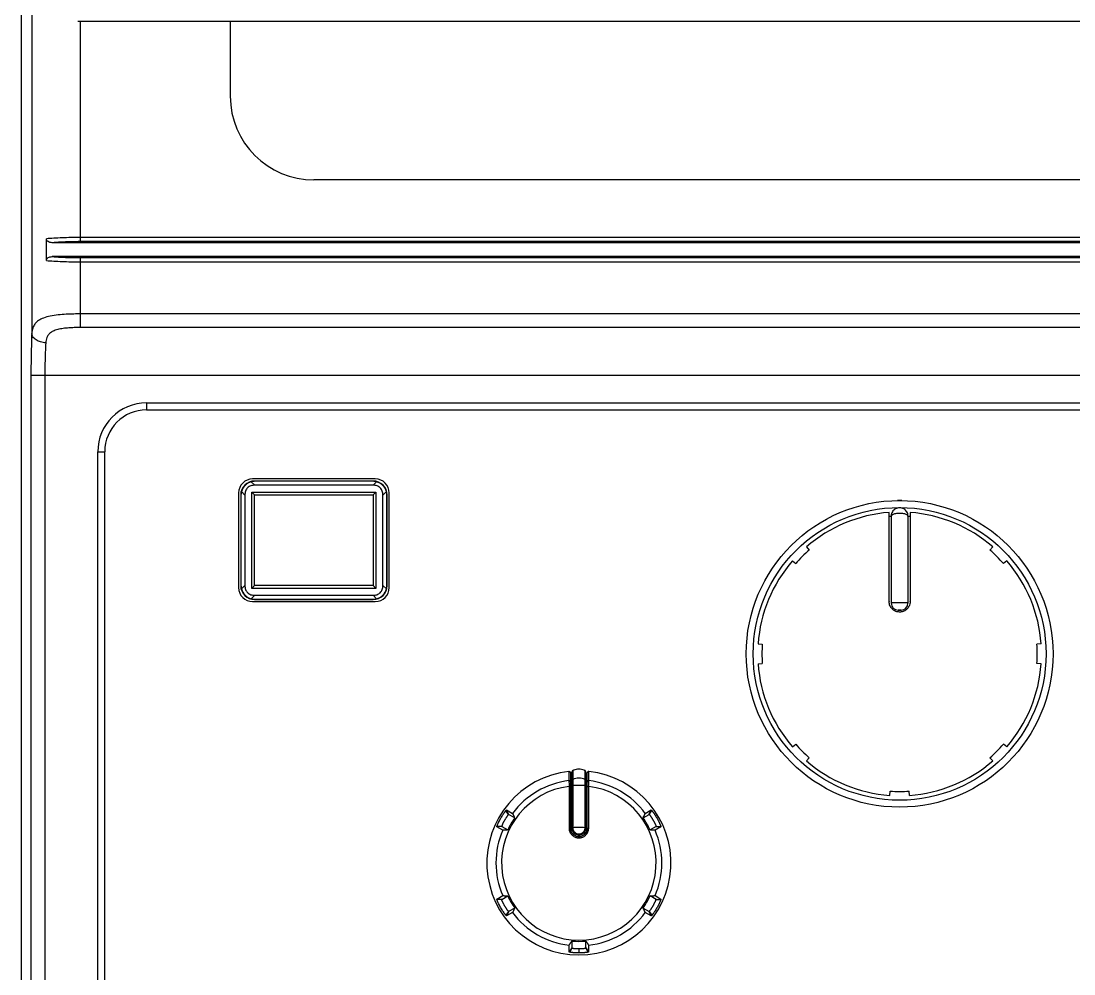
# Model space of a CAD drawing. Extents: x 1917 to 2535, y 2392 to 2924.
# Drawn here: x 1917 to 1992.5, y 2460 to 2528.4 of the extents above; entities that cross this region are included whole.
import ezdxf

# ---------------------------------------------------------------- set-up
doc = ezdxf.new("R2010")
doc.units = 0
doc.header["$LTSCALE"] = 10
doc.header["$MEASUREMENT"] = 0
doc.layers.get('0').update_dxf_attribs({"linetype": 'CONTINUOUS'})

msp = doc.modelspace()

# ---------------------------------------------------------------- linework, layer by layer
at = {"color": 7}
for p, q in [((1917, 2563.5), (1917, 2435.5)), ((1917.77, 2562.741), (1917.77, 2505.983)), ((1921.077, 2528.4), (2166.735, 2528.4)), ((1921.265, 2512.573), (1921.265, 2528.4)), ((1932, 2528.4), (1932, 2523)), ((2150, 2517), (1938, 2517)), ((1918.815, 2511.22), (1918.815, 2512.78)), ((2166.735, 2512.871), (1921.265, 2512.871)), ((2168.77, 2512.5), (1919.23, 2512.5)), ((2166.735, 2512.573), (1921.265, 2512.573)), ((2168.77, 2511.5), (1919.23, 2511.5)), ((1921.265, 2506.412), (1921.265, 2511.427)), ((1921.265, 2511.427), (2166.735, 2511.427)), ((1921.265, 2511.129), (2166.735, 2511.129)), ((2166.735, 2507.387), (1921.265, 2507.387)), ((2166.735, 2506.412), (1921.265, 2506.412)), ((1917.71, 2503), (1917.71, 2436.199)), ((1917.71, 2503), (2170.29, 2503)), ((1918.709, 2503), (1918.709, 2436.199)), ((1926, 2501), (1926, 2500.5)), ((1926, 2501), (2162, 2501)), ((1926, 2500.5), (2162, 2500.5)), ((1922.5, 2436.5), (1922.5, 2497.5)), ((1922.5, 2497.5), (1923, 2497.5)), ((1923, 2436.5), (1923, 2497.5)), ((1933.509, 2495.348), (1933.757, 2495.1)), ((1942.4, 2495.55), (1933.6, 2495.55)), ((1933.75, 2495.379), (1933.75, 2495.4)), ((1942.25, 2495.4), (1933.75, 2495.4)), ((1942.25, 2495.379), (1933.75, 2495.379)), ((1942.491, 2495.348), (1942.243, 2495.1)), ((1942.25, 2495.379), (1942.25, 2495.4)), ((1932.6, 2494.55), (1932.6, 2487.75)), ((1932.802, 2494.641), (1933.05, 2494.393)), ((1933.55, 2487.7), (1933.55, 2494.6)), ((1933.75, 2494.4), (1933.55, 2494.6)), ((1933.55, 2494.6), (1942.45, 2494.6)), ((1942.243, 2495.1), (1933.757, 2495.1)), ((1942.25, 2494.4), (1942.45, 2494.6)), ((1942.45, 2494.6), (1942.45, 2487.7)), ((1943.198, 2494.641), (1942.95, 2494.393)), ((1943.4, 2487.75), (1943.4, 2494.55)), ((1932.75, 2494.4), (1932.75, 2487.9)), ((1932.771, 2494.4), (1932.75, 2494.4)), ((1932.771, 2494.4), (1932.771, 2487.9)), ((1933.05, 2494.393), (1933.05, 2487.907)), ((1933.75, 2487.9), (1933.75, 2494.4)), ((1933.75, 2494.4), (1942.25, 2494.4)), ((1942.25, 2494.4), (1942.25, 2487.9)), ((1942.95, 2487.907), (1942.95, 2494.393)), ((1943.229, 2487.9), (1943.229, 2494.4)), ((1943.229, 2494.4), (1943.25, 2494.4)), ((1943.25, 2487.9), (1943.25, 2494.4)), ((1979.25, 2486.748), (1979.25, 2493.148)), ((1980.75, 2493.148), (1980.75, 2486.748)), ((1979.25, 2492.888), (1979.4, 2492.888)), ((1979.4, 2492.888), (1979.4, 2486.632)), ((1980.6, 2492.888), (1980.6, 2486.632)), ((1980.6, 2492.888), (1980.75, 2492.888)), ((1973.324, 2490.679), (1973.523, 2490.45)), ((1986.676, 2490.679), (1986.477, 2490.45)), ((1972.321, 2489.676), (1972.55, 2489.477)), ((1987.679, 2489.676), (1987.45, 2489.477)), ((1932.771, 2487.9), (1932.75, 2487.9)), ((1932.802, 2487.659), (1933.05, 2487.907)), ((1933.75, 2487.9), (1933.55, 2487.7)), ((1942.25, 2487.9), (1933.75, 2487.9)), ((1942.25, 2487.9), (1942.45, 2487.7)), ((1943.198, 2487.659), (1942.95, 2487.907)), ((1943.229, 2487.9), (1943.25, 2487.9)), ((1933.509, 2486.952), (1933.757, 2487.2)), ((1942.45, 2487.7), (1933.55, 2487.7)), ((1933.757, 2487.2), (1942.243, 2487.2)), ((1942.491, 2486.952), (1942.243, 2487.2)), ((1933.6, 2486.75), (1942.4, 2486.75)), ((1933.75, 2486.921), (1933.75, 2486.9)), ((1933.75, 2486.921), (1942.25, 2486.921)), ((1933.75, 2486.9), (1942.25, 2486.9)), ((1942.25, 2486.921), (1942.25, 2486.9)), ((1979.9, 2486.133), (1980.1, 2486.133)), ((1969.849, 2483.71), (1970.152, 2483.689)), ((1990.151, 2483.71), (1989.848, 2483.689)), ((1969.849, 2482.29), (1970.152, 2482.311)), ((1990.151, 2482.29), (1989.848, 2482.311)), ((1972.321, 2476.324), (1972.55, 2476.523)), ((1987.679, 2476.324), (1987.45, 2476.523)), ((1973.324, 2475.321), (1973.523, 2475.55)), ((1986.676, 2475.321), (1986.477, 2475.55)), ((1956.289, 2474.562), (1956.288, 2473.904)), ((1956.4, 2474.457), (1956.4, 2470.492)), ((1956.4, 2474.295), (1956.5, 2474.295)), ((1956.5, 2474.535), (1956.5, 2470.5)), ((1956.556, 2474.625), (1956.556, 2470.528)), ((1956.556, 2474.625), (1956.556, 2474.625)), ((1957.444, 2470.528), (1957.444, 2474.625)), ((1957.5, 2470.5), (1957.5, 2474.535)), ((1957.5, 2474.295), (1957.6, 2474.295)), ((1957.6, 2470.492), (1957.6, 2474.457)), ((1957.712, 2473.904), (1957.711, 2474.562)), ((1956.298, 2473.495), (1956.298, 2470.5)), ((1956.4, 2473.647), (1956.5, 2473.647)), ((1956.4, 2473.484), (1956.5, 2473.484)), ((1957.5, 2473.647), (1957.6, 2473.647)), ((1957.5, 2473.484), (1957.6, 2473.484)), ((1957.702, 2470.5), (1957.702, 2473.495)), ((1979.29, 2472.849), (1979.311, 2473.152)), ((1980.71, 2472.849), (1980.689, 2473.152)), ((1951.965, 2471.485), (1951.773, 2471.758)), ((1951.976, 2471.478), (1951.82, 2471.799)), ((1951.82, 2471.799), (1952.236, 2471.559)), ((1952.398, 2471.235), (1951.965, 2471.485)), ((1961.602, 2471.235), (1962.035, 2471.485)), ((1961.764, 2471.559), (1962.18, 2471.799)), ((1962.024, 2471.478), (1962.18, 2471.799)), ((1962.035, 2471.485), (1962.227, 2471.758)), ((1951.476, 2470.612), (1951.12, 2470.587)), ((1951.536, 2470.347), (1951.12, 2470.587)), ((1951.465, 2470.618), (1951.133, 2470.648)), ((1951.465, 2470.618), (1951.898, 2470.369)), ((1956.4, 2470.492), (1956.401, 2470.461)), ((1957.5, 2470.52), (1957.5, 2470.5)), ((1962.535, 2470.618), (1962.102, 2470.369)), ((1962.88, 2470.587), (1962.464, 2470.347)), ((1962.524, 2470.612), (1962.88, 2470.587)), ((1962.535, 2470.618), (1962.867, 2470.648)), ((1951.12, 2465.413), (1951.536, 2465.653)), ((1951.476, 2465.388), (1951.12, 2465.413)), ((1951.465, 2465.382), (1951.133, 2465.352)), ((1951.465, 2465.382), (1951.898, 2465.631)), ((1962.535, 2465.382), (1962.102, 2465.631)), ((1962.464, 2465.653), (1962.88, 2465.413)), ((1962.524, 2465.388), (1962.88, 2465.413)), ((1962.535, 2465.382), (1962.867, 2465.352)), ((1951.965, 2464.515), (1951.773, 2464.242)), ((1951.976, 2464.522), (1951.82, 2464.201)), ((1952.236, 2464.441), (1951.82, 2464.201)), ((1952.398, 2464.765), (1951.965, 2464.515)), ((1961.602, 2464.765), (1962.035, 2464.515)), ((1962.18, 2464.201), (1961.764, 2464.441)), ((1962.024, 2464.522), (1962.18, 2464.201)), ((1962.035, 2464.515), (1962.227, 2464.242)), ((1956.3, 2461.614), (1956.3, 2462.095)), ((1956.5, 2462.397), (1956.5, 2461.897)), ((1957.5, 2461.897), (1957.5, 2462.397)), ((1957.7, 2462.095), (1957.7, 2461.614)), ((1956.5, 2461.911), (1956.3, 2461.614)), ((1956.5, 2461.897), (1956.363, 2461.594)), ((1956.994, 2461.853), (1957, 2461.543)), ((1957.5, 2461.91), (1957.7, 2461.614)), ((1957.5, 2461.897), (1957.643, 2461.595))]:
    msp.add_line(p, q, dxfattribs=at)
for points in [[(1957.444, 2474.625), (1957.385, 2474.652), (1957.293, 2474.685), (1957.197, 2474.71), (1957.1, 2474.724), (1957.001, 2474.729), (1956.903, 2474.725), (1956.806, 2474.71), (1956.71, 2474.686), (1956.617, 2474.653), (1956.556, 2474.625)], [(1957, 2469.894), (1956.957, 2469.895), (1956.886, 2469.905), (1956.817, 2469.922), (1956.75, 2469.948), (1956.687, 2469.982), (1956.628, 2470.022), (1956.575, 2470.07), (1956.527, 2470.123), (1956.487, 2470.182), (1956.453, 2470.245), (1956.428, 2470.312), (1956.41, 2470.381), (1956.401, 2470.451), (1956.401, 2470.461)], [(1957.599, 2470.464), (1957.598, 2470.449), (1957.589, 2470.378), (1957.571, 2470.309), (1957.545, 2470.242), (1957.512, 2470.179), (1957.471, 2470.121), (1957.423, 2470.068), (1957.369, 2470.021), (1957.31, 2469.98), (1957.247, 2469.947), (1957.18, 2469.921), (1957.111, 2469.904), (1957.04, 2469.895), (1957, 2469.894)]]:
    msp.add_lwpolyline(points, dxfattribs=at)
for radius in [11, 10.5]:
    msp.add_circle((1980, 2483), radius, dxfattribs=at)
for centre, radius, start, end in [((1938, 2523), 6, 180, 270), ((1926, 2497.5), 3.5, 90, 180), ((1926, 2497.5), 3, 90, 180), ((1933.6, 2494.55), 1, 90, 180), ((1933.75, 2494.4), 1, 90, 180), ((1933.756, 2494.394), 0.985, 104.51006, 165.48994), ((1933.75, 2494.417), 0.962, 90.00046, 104.50913), ((1942.25, 2494.4), 1, 0, 90), ((1942.25, 2494.417), 0.962, 75.49087, 89.99954), ((1942.4, 2494.55), 1, 0, 90), ((1942.244, 2494.394), 0.985, 14.51006, 75.48994), ((1933.733, 2494.4), 0.962, 165.49087, 179.99954), ((1942.267, 2494.4), 0.962, 0.00046, 14.50913), ((1980, 2493.414), 0.6, 75.48867, 104.4933), ((1980, 2493.413), 0.601, 75.76583, 104.23119), ((1980, 2483), 10.175, 94.22698, 131), ((1980, 2483), 10.175, 49, 85.77302), ((1980, 2483), 9.872, 131, 139), ((1980, 2483), 9.872, 41, 49), ((1980, 2483), 10.175, 139, 176), ((1980, 2483), 10.175, 4, 41), ((1933.6, 2487.75), 1, 180, 270), ((1933.75, 2487.9), 1, 180, 270), ((1933.733, 2487.9), 0.962, 180.00046, 194.50913), ((1942.25, 2487.9), 1, 270, 0), ((1942.4, 2487.75), 1, 270, 0), ((1942.267, 2487.9), 0.962, 345.49087, 359.99954), ((1933.756, 2487.906), 0.985, 194.51006, 255.48994), ((1942.244, 2487.906), 0.985, 284.51006, 345.48994), ((1933.75, 2487.883), 0.962, 255.49087, 269.99954), ((1942.25, 2487.883), 0.962, 270.00046, 284.50913), ((1979.993, 2486.748), 0.743, 180.00038, 181.26115), ((1979.9, 2486.633), 0.5, 180.07418, 270.05573), ((1980.1, 2486.633), 0.5, 269.94494, 359.92589), ((1980.008, 2486.748), 0.742, 358.73685, 359.99953), ((1980, 2483), 9.872, 176, 184), ((1980, 2483), 9.872, 356, 4), ((1980, 2483), 10.175, 184, 221), ((1980, 2483), 10.175, 319, 356), ((1980, 2483), 9.872, 221, 229), ((1980, 2483), 9.872, 311, 319), ((1980, 2483), 10.175, 229, 266), ((1980, 2483), 10.175, 274, 311), ((1957, 2468), 6.6, 96.1822, 83.8178), ((1956.3, 2474.462), 0.0999, 90.00002, 96.18221), ((1956.6, 2474.535), 0.0997, 116.395, 179.96631), ((1956.601, 2474.535), 0.101, 167.64672, 170.31847), ((1956.6, 2474.535), 0.1, 160.62117, 167.65459), ((1956.599, 2474.536), 0.0988, 157.57196, 160.61173), ((1956.599, 2474.536), 0.0992, 136.95207, 147.82772), ((1956.6, 2474.535), 0.101, 127.99967, 136.93054), ((1956.601, 2474.534), 0.101, 125.841, 128.01235), ((1957, 2473.73), 0.999, 111.77241, 116.40676), ((1957, 2473.73), 0.999, 68.13776, 111.78121), ((1957, 2473.73), 0.999, 63.59314, 68.1467), ((1957.4, 2474.535), 0.0999, 0.02021, 63.65157), ((1957.7, 2474.462), 0.0999, 83.81779, 89.99998), ((1957, 2468), 5.54, 97.28371, 82.71629), ((1957, 2468), 5.947, 96.87598, 143.24006), ((1956.3, 2473.805), 0.1, 0.04554, 96.89726), ((2110.578, 2477.327), 154.328, 181.27074, 181.42265), ((1956.6, 2473.887), 0.0999, 116.33788, 179.99036), ((1957, 2473.08), 1.001, 63.641, 116.359), ((1957.4, 2473.887), 0.0999, 0.01485, 63.65691), ((1957.7, 2473.805), 0.1, 83.10252, 179.95899), ((1803.422, 2477.327), 154.327, 358.57735, 358.72926), ((1957, 2468), 5.947, 36.75994, 83.12402), ((1980, 2483), 9.872, 266, 274), ((1957, 2468), 5.625, 144.90065, 155.09935), ((1957, 2468), 5.625, 24.90065, 35.09935), ((1957, 2468), 5.947, 156.75994, 203.24006), ((1956.987, 2459.929), 10.608, 89.92711, 92.32831), ((1957.013, 2459.929), 10.608, 87.67169, 90.07289), ((1957.006, 2470.52), 0.494, 357.65579, 359.9984), ((1957.004, 2470.492), 0.596, 357.33706, 358.82219), ((1957.007, 2470.492), 0.593, 358.82229, 359.99505), ((1957, 2468), 5.947, 336.75994, 23.24006), ((1957, 2468), 5.625, 204.90065, 215.09935), ((1957, 2468), 5.625, 324.90065, 335.09935), ((1957, 2468), 5.947, 216.75994, 263.24006), ((1957, 2468), 5.947, 276.75994, 323.24006), ((1957, 2468), 5.625, 264.90065, 275.09935)]:
    msp.add_arc(centre, radius, start, end, dxfattribs=at)
for points, start_tangent, end_tangent in [([(1921.265, 2512.871), (1920.592, 2512.866), (1919.944, 2512.848), (1919.344, 2512.819), (1918.815, 2512.78)], (-1, -0.000007), (-0.996011, -0.089229)), ([(1919.23, 2512.5), (1919.072, 2512.519), (1918.941, 2512.575), (1918.849, 2512.665), (1918.815, 2512.78)], (-1, 0.000009), (0, 1)), ([(1921.265, 2512.573), (1920.54, 2512.565), (1919.848, 2512.54), (1919.23, 2512.5)], (-1, -0.000007), (-0.996625, -0.082093)), ([(1918.815, 2511.22), (1918.849, 2511.335), (1918.941, 2511.425), (1919.072, 2511.481), (1919.23, 2511.5)], (0, 1), (1, 0.000009)), ([(1918.815, 2511.22), (1919.344, 2511.181), (1919.944, 2511.152), (1920.592, 2511.134), (1921.265, 2511.129)], (0.996011, -0.089229), (1, -0.000007)), ([(1919.23, 2511.5), (1919.848, 2511.46), (1920.54, 2511.435), (1921.265, 2511.427)], (0.996625, -0.082093), (1, -0.000007)), ([(1921.265, 2507.387), (1920.774, 2507.382), (1920.235, 2507.361), (1919.667, 2507.315), (1919.099, 2507.23), (1918.607, 2507.092), (1918.251, 2506.909), (1918.018, 2506.697), (1917.877, 2506.466), (1917.802, 2506.225), (1917.77, 2505.983)], (-1, -0.000017), (-0.064831, -0.997896)), ([(1917.77, 2505.983), (1917.737, 2505.096), (1917.717, 2504.083), (1917.71, 2503)], (-0.046433, -0.998921), (-0.000015, -1)), ([(1918.768, 2505.32), (1918.395, 2505.378), (1918.075, 2505.523), (1917.856, 2505.735), (1917.77, 2505.983)], (-0.999662, 0.026004), (-0.058806, 0.998269)), ([(1921.265, 2506.412), (1920.914, 2506.408), (1920.529, 2506.392), (1920.123, 2506.356), (1919.718, 2506.29), (1919.367, 2506.183), (1919.112, 2506.04), (1918.946, 2505.875), (1918.845, 2505.695), (1918.791, 2505.508), (1918.768, 2505.32)], (-1, -0.000008), (-0.059576, -0.998224)), ([(1918.768, 2505.32), (1918.736, 2504.631), (1918.716, 2503.842), (1918.709, 2503)], (-0.059588, -0.998223), (-0.000003, -1)), ([(1933.757, 2495.1), (1933.47, 2495.054), (1933.241, 2494.912), (1933.097, 2494.681), (1933.05, 2494.393)], (-1, 0), (0, -1)), ([(1942.95, 2494.393), (1942.904, 2494.68), (1942.762, 2494.909), (1942.531, 2495.053), (1942.243, 2495.1)], (0, 1), (-1, 0)), ([(1980.6, 2492.888), (1980.58, 2493.04), (1980.521, 2493.184), (1980.425, 2493.308), (1980.3, 2493.403), (1980.155, 2493.463), (1980, 2493.483), (1979.846, 2493.463), (1979.7, 2493.404), (1979.576, 2493.309), (1979.48, 2493.185), (1979.42, 2493.041), (1979.4, 2492.888)], (-0.000744, 1), (-0.000764, -1)), ([(1980.6, 2492.888), (1980.58, 2492.936), (1980.521, 2492.982), (1980.425, 2493.021), (1980.3, 2493.051), (1980.155, 2493.07), (1980, 2493.077), (1979.846, 2493.07), (1979.7, 2493.051), (1979.576, 2493.021), (1979.48, 2492.982), (1979.42, 2492.936), (1979.4, 2492.888)], (-0.002249, 0.999997), (-0.002307, -0.999997)), ([(1933.05, 2487.907), (1933.096, 2487.62), (1933.238, 2487.391), (1933.469, 2487.247), (1933.757, 2487.2)], (0, -1), (1, 0)), ([(1942.243, 2487.2), (1942.53, 2487.246), (1942.759, 2487.388), (1942.903, 2487.619), (1942.95, 2487.907)], (1, 0), (0, 1)), ([(1980.75, 2486.732), (1980.731, 2486.579), (1980.677, 2486.427), (1980.602, 2486.302), (1980.517, 2486.206), (1980.421, 2486.129), (1980.307, 2486.066), (1980.183, 2486.023), (1980.055, 2486.002), (1979.927, 2486.004), (1979.799, 2486.027), (1979.676, 2486.074), (1979.563, 2486.14), (1979.469, 2486.219), (1979.383, 2486.323), (1979.31, 2486.454), (1979.265, 2486.601), (1979.25, 2486.732)], (-0.022037, -0.999757), (-0.022003, 0.999758)), ([(1980.6, 2486.632), (1980.583, 2486.642), (1980.531, 2486.651), (1980.449, 2486.659), (1980.341, 2486.665), (1980.213, 2486.669), (1980.072, 2486.672), (1979.928, 2486.672), (1979.787, 2486.669), (1979.659, 2486.665), (1979.551, 2486.659), (1979.469, 2486.651), (1979.417, 2486.642), (1979.4, 2486.632)], (-0.000853, 1), (-0.001808, -0.999998)), ([(1980.1, 2486.133), (1980.097, 2486.135), (1980.088, 2486.136), (1980.074, 2486.137), (1980.056, 2486.138), (1980.035, 2486.139), (1980.012, 2486.139), (1979.988, 2486.139), (1979.965, 2486.139), (1979.944, 2486.138), (1979.926, 2486.137), (1979.912, 2486.136), (1979.903, 2486.135), (1979.9, 2486.133)], (-0.370358, 0.928889), (-0.373411, -0.927666)), ([(1956.3, 2474.562), (1956.333, 2474.556), (1956.358, 2474.543), (1956.377, 2474.524), (1956.39, 2474.503), (1956.398, 2474.48), (1956.4, 2474.457)], (1, 0), (0, -1)), ([(1957.667, 2474.556), (1957.642, 2474.543), (1957.623, 2474.524), (1957.61, 2474.503), (1957.602, 2474.48), (1957.6, 2474.457)], (-0.94057, -0.339601), (0, -1)), ([(1957.7, 2474.562), (1957.667, 2474.556)], (-1, 0), (-0.94057, -0.339601)), ([(1956.4, 2473.477), (1956.392, 2473.484), (1956.37, 2473.49), (1956.337, 2473.494), (1956.298, 2473.495)], (-0.000001, 1), (-0.999991, -0.00429)), ([(1956.556, 2473.545), (1956.526, 2473.541), (1956.507, 2473.535), (1956.5, 2473.529)], (-0.99583, -0.091233), (0, -1)), ([(1957.444, 2473.545), (1957.228, 2473.56), (1957, 2473.564), (1956.772, 2473.56), (1956.556, 2473.545)], (-0.99583, 0.091233), (-0.99583, -0.091233)), ([(1957.444, 2473.545), (1957.474, 2473.541), (1957.493, 2473.535), (1957.5, 2473.529)], (0.99583, -0.091233), (0, -1)), ([(1957.6, 2473.477), (1957.608, 2473.484), (1957.63, 2473.49), (1957.663, 2473.494), (1957.702, 2473.495)], (0.000257, 1), (0.999991, -0.004291)), ([(1951.133, 2470.648), (1951.136, 2470.658), (1951.149, 2470.694), (1951.165, 2470.737), (1951.186, 2470.786), (1951.209, 2470.84), (1951.236, 2470.899), (1951.265, 2470.961), (1951.333, 2471.093), (1951.408, 2471.229), (1951.488, 2471.362), (1951.569, 2471.486), (1951.608, 2471.543), (1951.645, 2471.595), (1951.68, 2471.643), (1951.713, 2471.685), (1951.741, 2471.72), (1951.766, 2471.75), (1951.773, 2471.758)], (0.312417, 0.949945), (0.666469, 0.745532)), ([(1951.965, 2471.485), (1951.963, 2471.484), (1951.96, 2471.483), (1951.951, 2471.475), (1951.939, 2471.462), (1951.923, 2471.443), (1951.913, 2471.431), (1951.903, 2471.418), (1951.88, 2471.388), (1951.855, 2471.353), (1951.827, 2471.314), (1951.798, 2471.271), (1951.768, 2471.225), (1951.738, 2471.176), (1951.707, 2471.125), (1951.676, 2471.074), (1951.647, 2471.022), (1951.618, 2470.969), (1951.591, 2470.918), (1951.566, 2470.869), (1951.544, 2470.823), (1951.524, 2470.779), (1951.506, 2470.74), (1951.491, 2470.705), (1951.485, 2470.69), (1951.48, 2470.676), (1951.471, 2470.652), (1951.466, 2470.634), (1951.464, 2470.623), (1951.464, 2470.62), (1951.465, 2470.618)], (-0.866025, 0.5), (0.866026, -0.5)), ([(1951.773, 2471.758), (1951.787, 2471.773), (1951.796, 2471.781), (1951.803, 2471.789), (1951.814, 2471.797), (1951.818, 2471.799), (1951.82, 2471.799)], (0.666469, 0.745532), (0.866025, -0.5)), ([(1952.236, 2471.559), (1952.243, 2471.549), (1952.255, 2471.527), (1952.272, 2471.495), (1952.292, 2471.454), (1952.316, 2471.407), (1952.341, 2471.354), (1952.369, 2471.296), (1952.398, 2471.235)], (0.866025, -0.5), (0.42412, -0.905606)), ([(1961.602, 2471.235), (1961.631, 2471.296), (1961.659, 2471.354), (1961.684, 2471.407), (1961.708, 2471.454), (1961.728, 2471.495), (1961.745, 2471.527), (1961.757, 2471.549), (1961.764, 2471.559)], (0.42412, 0.905606), (0.866025, 0.5)), ([(1962.035, 2471.485), (1962.037, 2471.484), (1962.04, 2471.483), (1962.049, 2471.475), (1962.061, 2471.462), (1962.077, 2471.443), (1962.087, 2471.431), (1962.097, 2471.418), (1962.12, 2471.388), (1962.145, 2471.353), (1962.173, 2471.314), (1962.202, 2471.271), (1962.232, 2471.225), (1962.262, 2471.176), (1962.293, 2471.125), (1962.324, 2471.074), (1962.353, 2471.022), (1962.382, 2470.969), (1962.409, 2470.918), (1962.434, 2470.869), (1962.456, 2470.823), (1962.476, 2470.779), (1962.494, 2470.74), (1962.509, 2470.705), (1962.515, 2470.69), (1962.52, 2470.676), (1962.529, 2470.652), (1962.534, 2470.634), (1962.536, 2470.623), (1962.536, 2470.62), (1962.535, 2470.618)], (0.866026, 0.5), (-0.866026, -0.499999)), ([(1962.18, 2471.799), (1962.182, 2471.799), (1962.186, 2471.797), (1962.197, 2471.789), (1962.204, 2471.781), (1962.213, 2471.773), (1962.227, 2471.758)], (0.866025, 0.5), (0.666472, -0.74553)), ([(1962.227, 2471.758), (1962.234, 2471.75), (1962.259, 2471.72), (1962.287, 2471.685), (1962.32, 2471.643), (1962.355, 2471.595), (1962.392, 2471.543), (1962.431, 2471.486), (1962.512, 2471.362), (1962.592, 2471.229), (1962.667, 2471.093), (1962.735, 2470.961), (1962.764, 2470.899), (1962.791, 2470.84), (1962.814, 2470.786), (1962.835, 2470.737), (1962.851, 2470.694), (1962.864, 2470.658), (1962.867, 2470.648)], (0.666472, -0.74553), (0.31242, -0.949944)), ([(1951.12, 2470.587), (1951.119, 2470.588), (1951.118, 2470.592), (1951.121, 2470.606), (1951.123, 2470.616), (1951.126, 2470.628), (1951.133, 2470.648)], (-0.866025, 0.5), (0.312417, 0.949945)), ([(1951.898, 2470.369), (1951.83, 2470.363), (1951.766, 2470.358), (1951.707, 2470.353), (1951.655, 2470.35), (1951.61, 2470.347), (1951.573, 2470.346), (1951.548, 2470.345), (1951.536, 2470.347)], (-0.996338, -0.085504), (-0.866025, 0.5)), ([(1956.383, 2470.496), (1956.37, 2470.498), (1956.337, 2470.499), (1956.298, 2470.5)], (-0.991886, 0.127127), (-0.999998, -0.001956)), ([(1956.298, 2470.5), (1956.312, 2470.357), (1956.355, 2470.224), (1956.417, 2470.109), (1956.494, 2470.014), (1956.581, 2469.938), (1956.677, 2469.878), (1956.78, 2469.835), (1956.888, 2469.809), (1957, 2469.8)], (0.00017, -1), (1, -0.000077)), ([(1956.4, 2470.492), (1956.392, 2470.495), (1956.383, 2470.496)], (0, 1), (-0.991886, 0.127127)), ([(1956.401, 2470.461), (1956.413, 2470.37), (1956.449, 2470.256), (1956.502, 2470.158), (1956.568, 2470.077), (1956.642, 2470.012), (1956.724, 2469.961), (1956.812, 2469.924), (1956.905, 2469.901), (1957, 2469.894)], (0.051934, -0.998651), (1, -0.00004)), ([(1956.556, 2470.528), (1956.526, 2470.526), (1956.507, 2470.523), (1956.5, 2470.52)], (-0.999129, -0.041726), (0, -1)), ([(1956.5, 2470.52), (1956.514, 2470.402), (1956.557, 2470.29), (1956.625, 2470.191), (1956.715, 2470.111), (1956.821, 2470.055), (1956.938, 2470.026), (1957.06, 2470.026), (1957.177, 2470.054), (1957.284, 2470.11), (1957.374, 2470.19), (1957.443, 2470.289), (1957.486, 2470.401), (1957.5, 2470.5)], (0, -1), (0.040877, 0.999164)), ([(1957.5, 2470.5), (1957.483, 2470.371), (1957.433, 2470.251), (1957.354, 2470.148), (1957.25, 2470.069), (1957.129, 2470.019), (1957, 2470.002), (1956.871, 2470.019), (1956.75, 2470.069), (1956.646, 2470.148), (1956.567, 2470.251), (1956.517, 2470.371), (1956.5, 2470.5)], (0, -1), (0, 1)), ([(1956.556, 2470.528), (1956.568, 2470.423), (1956.606, 2470.323), (1956.667, 2470.235), (1956.746, 2470.164), (1956.841, 2470.114), (1956.945, 2470.088), (1957.053, 2470.088), (1957.157, 2470.113), (1957.253, 2470.163), (1957.333, 2470.234), (1957.394, 2470.322), (1957.432, 2470.422), (1957.444, 2470.528)], (0, -1), (0, 1)), ([(1957, 2469.8), (1957.112, 2469.809), (1957.221, 2469.836), (1957.325, 2469.879), (1957.421, 2469.939), (1957.508, 2470.016), (1957.584, 2470.111), (1957.646, 2470.226), (1957.688, 2470.359), (1957.702, 2470.5)], (1, 0.00008), (0.000156, 1)), ([(1957, 2469.894), (1957.096, 2469.901), (1957.189, 2469.924), (1957.277, 2469.961), (1957.359, 2470.013), (1957.434, 2470.078), (1957.499, 2470.16), (1957.552, 2470.258), (1957.588, 2470.371), (1957.599, 2470.464)], (1, 0.000041), (0.046454, 0.99892)), ([(1957.444, 2470.528), (1957.474, 2470.526), (1957.493, 2470.523), (1957.5, 2470.52)], (0.999129, -0.041726), (0, -1)), ([(1957.6, 2470.492), (1957.608, 2470.495), (1957.617, 2470.496)], (0.000001, 1), (0.991886, 0.127133)), ([(1957.617, 2470.496), (1957.63, 2470.498), (1957.663, 2470.499), (1957.702, 2470.5)], (0.991886, 0.127133), (0.999998, -0.001952)), ([(1962.464, 2470.347), (1962.452, 2470.345), (1962.427, 2470.346), (1962.39, 2470.347), (1962.345, 2470.35), (1962.293, 2470.353), (1962.234, 2470.358), (1962.17, 2470.363), (1962.102, 2470.369)], (-0.866025, -0.5), (-0.996338, 0.085504)), ([(1962.867, 2470.648), (1962.874, 2470.628), (1962.877, 2470.616), (1962.879, 2470.606), (1962.882, 2470.592), (1962.881, 2470.588), (1962.88, 2470.587)], (0.31242, -0.949944), (-0.866025, -0.5)), ([(1951.133, 2465.352), (1951.126, 2465.372), (1951.123, 2465.384), (1951.121, 2465.394), (1951.118, 2465.408), (1951.119, 2465.412), (1951.12, 2465.413)], (-0.312414, 0.949946), (0.866025, 0.5)), ([(1951.773, 2464.242), (1951.766, 2464.25), (1951.741, 2464.28), (1951.713, 2464.315), (1951.68, 2464.357), (1951.645, 2464.405), (1951.608, 2464.457), (1951.569, 2464.514), (1951.488, 2464.638), (1951.408, 2464.771), (1951.333, 2464.907), (1951.265, 2465.039), (1951.236, 2465.101), (1951.209, 2465.16), (1951.186, 2465.214), (1951.165, 2465.263), (1951.149, 2465.306), (1951.136, 2465.342), (1951.133, 2465.352)], (-0.666468, 0.745534), (-0.312414, 0.949946)), ([(1951.965, 2464.515), (1951.963, 2464.516), (1951.96, 2464.517), (1951.951, 2464.525), (1951.939, 2464.538), (1951.923, 2464.557), (1951.913, 2464.569), (1951.903, 2464.582), (1951.88, 2464.612), (1951.855, 2464.647), (1951.827, 2464.686), (1951.798, 2464.729), (1951.768, 2464.775), (1951.738, 2464.824), (1951.707, 2464.875), (1951.676, 2464.926), (1951.647, 2464.978), (1951.618, 2465.031), (1951.591, 2465.082), (1951.566, 2465.131), (1951.544, 2465.177), (1951.524, 2465.221), (1951.506, 2465.26), (1951.491, 2465.295), (1951.485, 2465.31), (1951.48, 2465.324), (1951.471, 2465.348), (1951.466, 2465.366), (1951.464, 2465.377), (1951.464, 2465.38), (1951.465, 2465.382)], (-0.866025, -0.500001), (0.866025, 0.5)), ([(1951.536, 2465.653), (1951.548, 2465.655), (1951.573, 2465.654), (1951.61, 2465.653), (1951.655, 2465.65), (1951.707, 2465.647), (1951.766, 2465.642), (1951.83, 2465.637), (1951.898, 2465.631)], (0.866025, 0.5), (0.996338, -0.085504)), ([(1962.035, 2464.515), (1962.037, 2464.516), (1962.04, 2464.517), (1962.049, 2464.525), (1962.061, 2464.538), (1962.077, 2464.557), (1962.087, 2464.569), (1962.097, 2464.582), (1962.12, 2464.612), (1962.145, 2464.647), (1962.173, 2464.686), (1962.202, 2464.729), (1962.232, 2464.775), (1962.262, 2464.824), (1962.293, 2464.875), (1962.324, 2464.926), (1962.353, 2464.978), (1962.382, 2465.031), (1962.409, 2465.082), (1962.434, 2465.131), (1962.456, 2465.177), (1962.476, 2465.221), (1962.494, 2465.26), (1962.509, 2465.295), (1962.515, 2465.31), (1962.52, 2465.324), (1962.529, 2465.348), (1962.534, 2465.366), (1962.536, 2465.377), (1962.536, 2465.38), (1962.535, 2465.382)], (0.866026, -0.5), (-0.866026, 0.499999)), ([(1962.102, 2465.631), (1962.17, 2465.637), (1962.234, 2465.642), (1962.293, 2465.647), (1962.345, 2465.65), (1962.39, 2465.653), (1962.427, 2465.654), (1962.452, 2465.655), (1962.464, 2465.653)], (0.996338, 0.085504), (0.866025, -0.5)), ([(1962.867, 2465.352), (1962.864, 2465.342), (1962.851, 2465.306), (1962.835, 2465.263), (1962.814, 2465.214), (1962.791, 2465.16), (1962.764, 2465.101), (1962.735, 2465.039), (1962.667, 2464.907), (1962.592, 2464.771), (1962.512, 2464.638), (1962.431, 2464.514), (1962.392, 2464.457), (1962.355, 2464.405), (1962.32, 2464.357), (1962.287, 2464.315), (1962.259, 2464.28), (1962.234, 2464.25), (1962.227, 2464.242)], (-0.312417, -0.949945), (-0.666469, -0.745532)), ([(1962.88, 2465.413), (1962.881, 2465.412), (1962.882, 2465.408), (1962.879, 2465.394), (1962.877, 2465.384), (1962.874, 2465.372), (1962.867, 2465.352)], (0.866025, -0.5), (-0.312417, -0.949945)), ([(1952.398, 2464.765), (1952.369, 2464.704), (1952.341, 2464.646), (1952.316, 2464.593), (1952.292, 2464.546), (1952.272, 2464.505), (1952.255, 2464.473), (1952.243, 2464.451), (1952.236, 2464.441)], (-0.42412, -0.905606), (-0.866025, -0.5)), ([(1961.764, 2464.441), (1961.757, 2464.451), (1961.745, 2464.473), (1961.728, 2464.505), (1961.708, 2464.546), (1961.684, 2464.593), (1961.659, 2464.646), (1961.631, 2464.704), (1961.602, 2464.765)], (-0.866025, 0.5), (-0.42412, 0.905606)), ([(1951.82, 2464.201), (1951.818, 2464.201), (1951.814, 2464.203), (1951.803, 2464.211), (1951.796, 2464.219), (1951.787, 2464.227), (1951.773, 2464.242)], (-0.866025, -0.5), (-0.666468, 0.745534)), ([(1962.227, 2464.242), (1962.213, 2464.227), (1962.204, 2464.219), (1962.197, 2464.211), (1962.186, 2464.203), (1962.182, 2464.201), (1962.18, 2464.201)], (-0.666469, -0.745532), (-0.866025, 0.5)), ([(1956.3, 2462.095), (1956.305, 2462.105), (1956.318, 2462.128), (1956.338, 2462.158), (1956.363, 2462.196), (1956.392, 2462.24), (1956.425, 2462.289), (1956.461, 2462.341), (1956.5, 2462.397)], (0, 1), (0.572217, 0.820102)), ([(1957.5, 2462.397), (1957.539, 2462.341), (1957.575, 2462.288), (1957.608, 2462.24), (1957.638, 2462.196), (1957.662, 2462.158), (1957.682, 2462.128), (1957.695, 2462.105), (1957.7, 2462.095)], (0.572218, -0.820102), (0, -1)), ([(1956.363, 2461.594), (1956.337, 2461.6), (1956.317, 2461.605), (1956.304, 2461.61), (1956.301, 2461.612), (1956.3, 2461.614)], (-0.979625, 0.200837), (0, 1)), ([(1957, 2461.543), (1956.845, 2461.546), (1956.77, 2461.549), (1956.697, 2461.553), (1956.628, 2461.559), (1956.564, 2461.565), (1956.505, 2461.572), (1956.453, 2461.579), (1956.407, 2461.586), (1956.37, 2461.593), (1956.363, 2461.594)], (-1, 0), (-0.979625, 0.200837)), ([(1956.5, 2461.897), (1956.501, 2461.895), (1956.504, 2461.894), (1956.514, 2461.89), (1956.533, 2461.886), (1956.557, 2461.881), (1956.572, 2461.879), (1956.589, 2461.877), (1956.626, 2461.872), (1956.669, 2461.868), (1956.717, 2461.863), (1956.768, 2461.86), (1956.823, 2461.857), (1956.881, 2461.855), (1956.94, 2461.853), (1956.994, 2461.853)], (-0.000004, -1), (0.999999, -0.001573)), ([(1956.994, 2461.853), (1957, 2461.853), (1957.06, 2461.853), (1957.119, 2461.855), (1957.177, 2461.857), (1957.232, 2461.86), (1957.283, 2461.863), (1957.331, 2461.868), (1957.374, 2461.872), (1957.411, 2461.877), (1957.428, 2461.879), (1957.443, 2461.881), (1957.467, 2461.886), (1957.486, 2461.89), (1957.496, 2461.894), (1957.499, 2461.895), (1957.5, 2461.897)], (0.999999, -0.001573), (-0.000008, 1)), ([(1957.643, 2461.595), (1957.631, 2461.593), (1957.593, 2461.586), (1957.547, 2461.579), (1957.495, 2461.572), (1957.436, 2461.565), (1957.372, 2461.559), (1957.303, 2461.553), (1957.23, 2461.549), (1957.155, 2461.546), (1957, 2461.543)], (-0.97841, -0.206672), (-1, 0)), ([(1957.7, 2461.614), (1957.699, 2461.612), (1957.696, 2461.61), (1957.683, 2461.605), (1957.665, 2461.6), (1957.643, 2461.595)], (0, -1), (-0.97841, -0.206672))]:
    msp.add_spline(points, degree=3, dxfattribs=dict(at, start_tangent=start_tangent, end_tangent=end_tangent))

doc.saveas('drawing.dxf')
